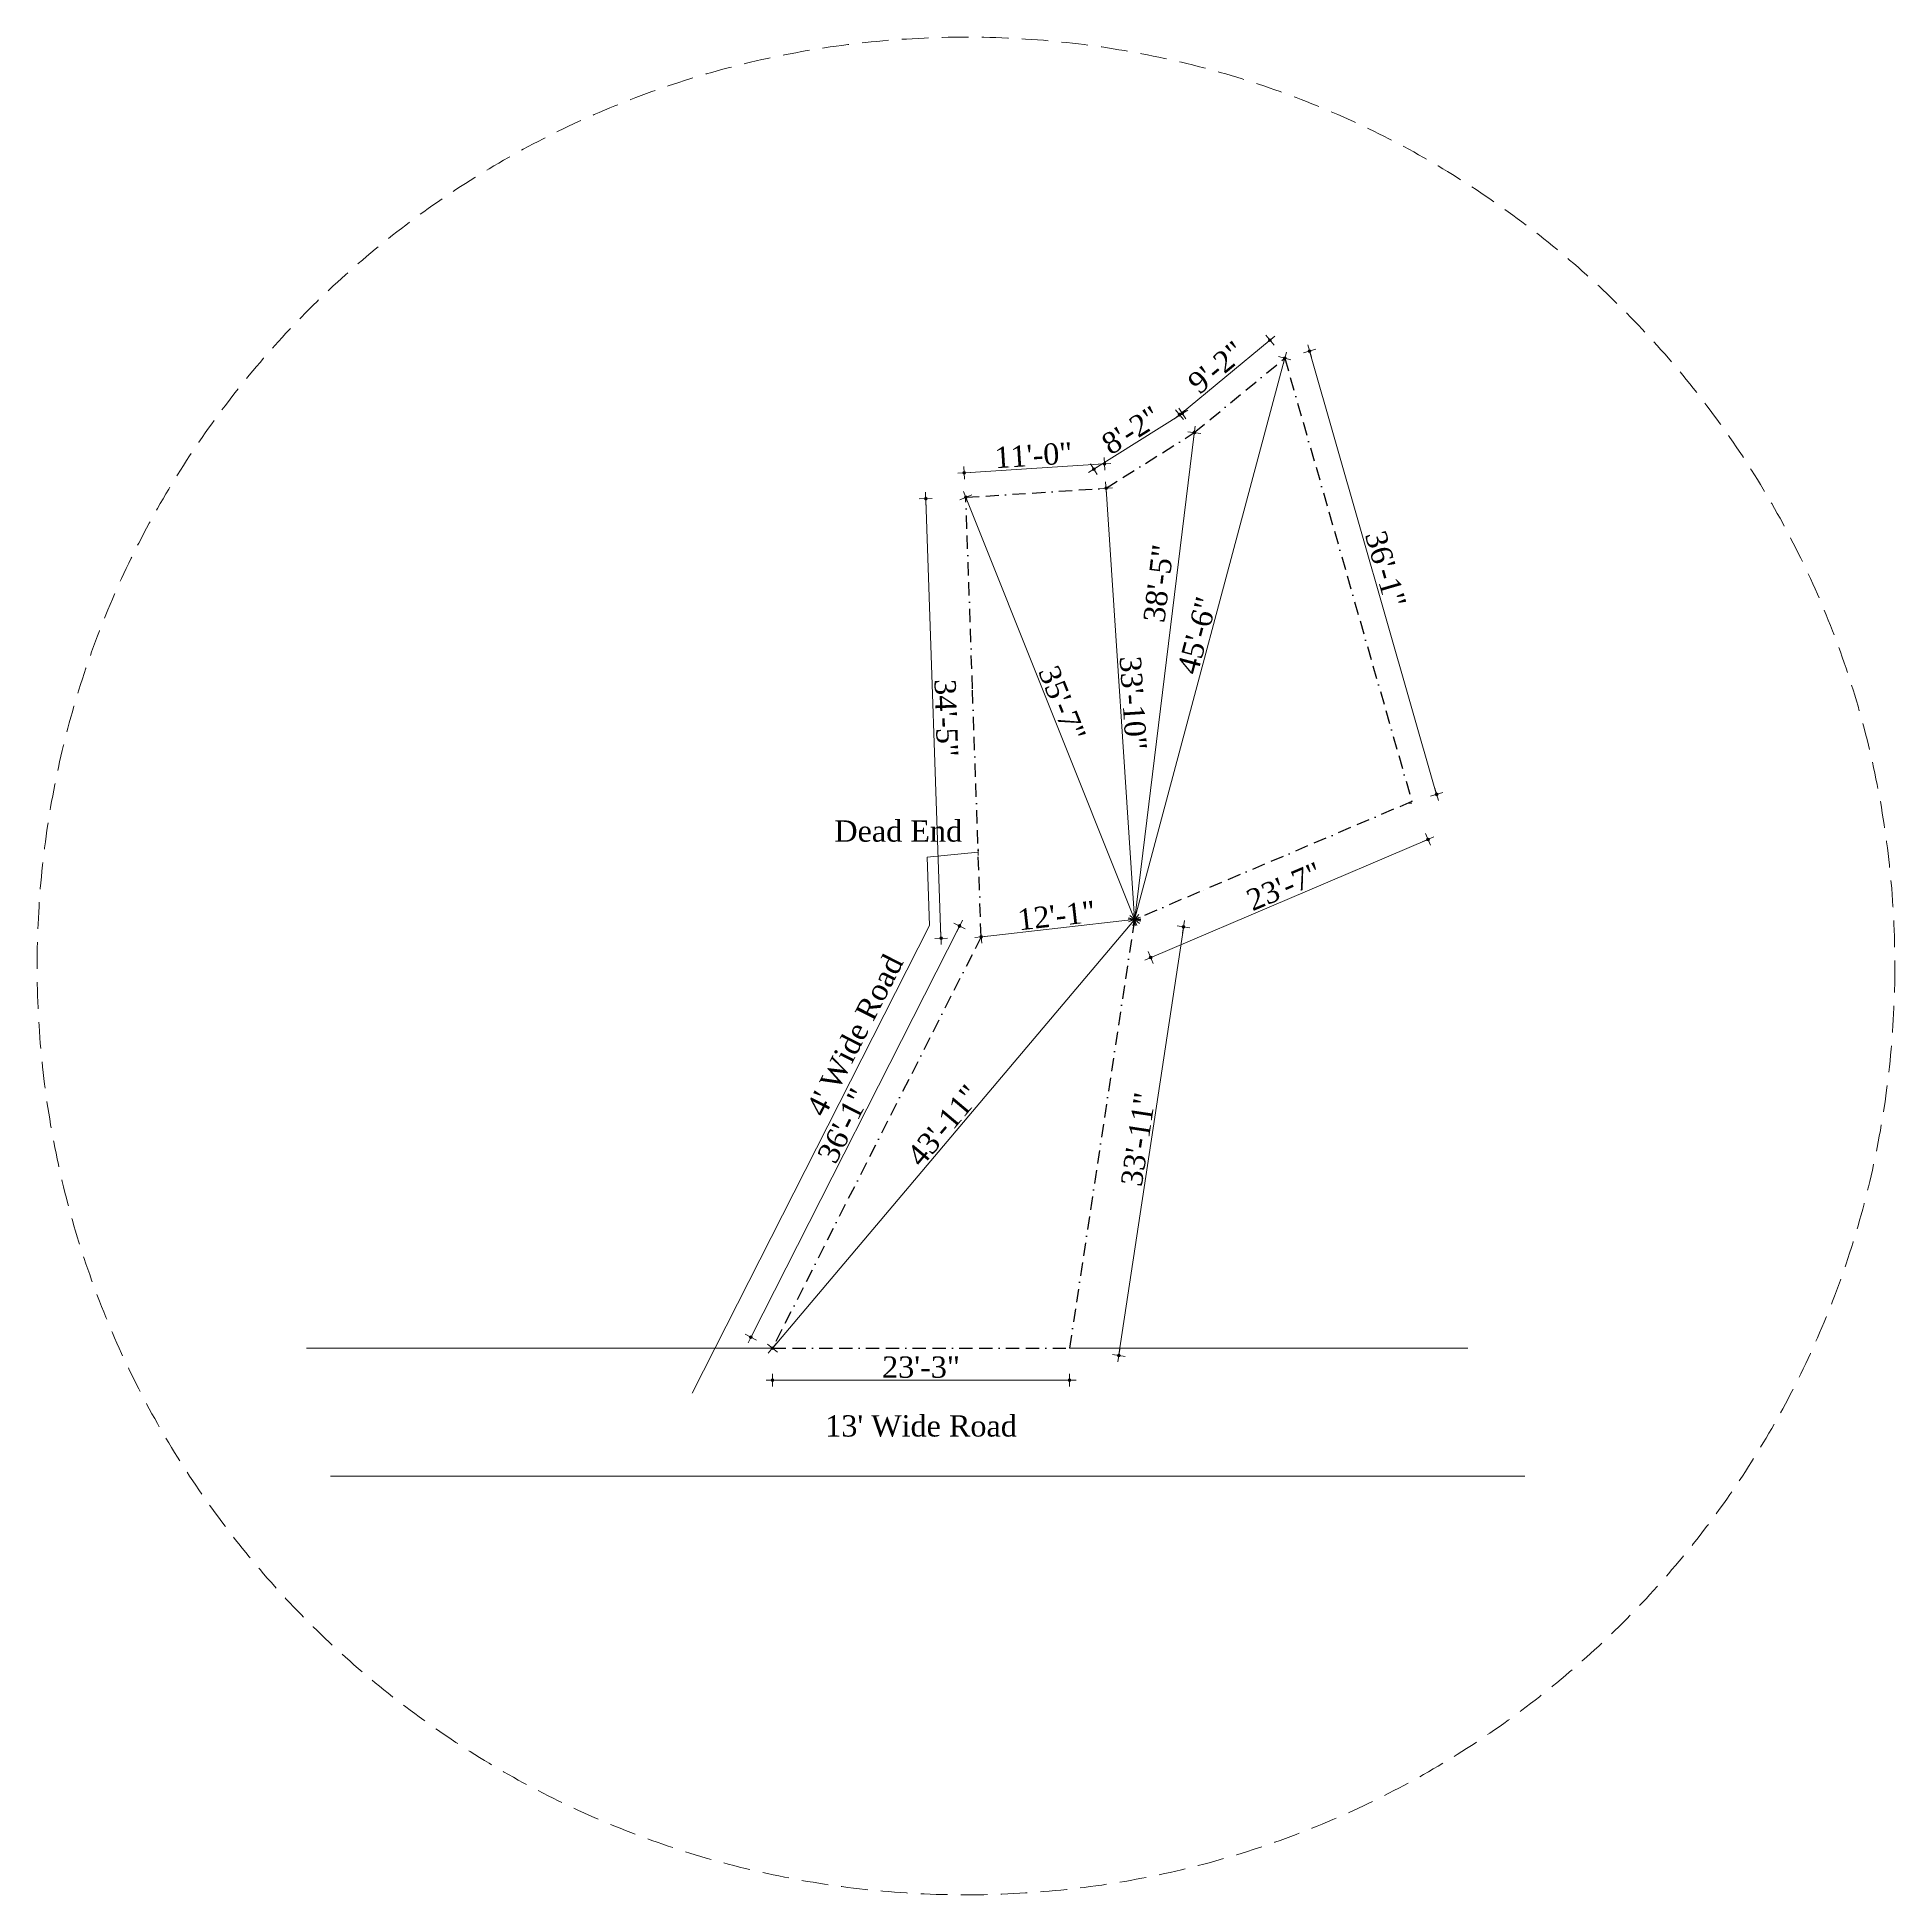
# Model space of a CAD drawing. Header units: feet. Extents: x 28652 to 66086, y -6769 to -640.
# Drawn here: x 31785 to 33529, y -2661 to -916 of the extents above; entities that cross this region are included whole.
import ezdxf

# ---------------------------------------------------------------- set-up
doc = ezdxf.new("R2010")
doc.units = ezdxf.units.FT
doc.header["$LTSCALE"] = 50
doc.header["$MEASUREMENT"] = 0
doc.header["$PDMODE"] = 34
for name, pattern in [('BORDER2', [0.875, 0.25, -0.125, 0.25, -0.125, 0, -0.125]), ('CENTER', [2, 1.25, -0.25, 0.25, -0.25]), ('DASHED', [0.75, 0.5, -0.25])]:
    doc.linetypes.add(name, pattern=pattern)
for name, color, linetype, lineweight in [('centre line', 6, 'CENTER', 15), ('DIMENSION', 142, 'Continuous', 13), ('Right of Way', 3, 'DASHED', 9), ('SES-DIMENSION', 142, 'Continuous', 13), ('SES-Property Boundary', 2, 'Continuous', 15)]:
    doc.layers.add(name, color=color, linetype=linetype, lineweight=lineweight)
doc.styles.add('7 INCH', font='times.ttf', dxfattribs={"height": 7})
doc.dimstyles.new('7 INCH', dxfattribs={"dimscale": 0, "dimtxt": 7, "dimasz": 1, "dimexe": 2, "dimexo": 9, "dimgap": 2, "dimtad": 1, "dimdec": 0, "dimzin": 3, "dimdsep": 46, "dimlunit": 4, "dimtxsty": '7 INCH', "dimblk": 'DIM', "dimcen": 3, "dimdle": 3, "dimse1": 1, "dimse2": 1, "dimclrd": 256, "dimclre": 256, "dimclrt": 7, "dimadec": 1, "dimazin": 2, "dimtfac": 1, "dimtdec": 0, "dimtix": 1, "dimtofl": 0, "dimtmove": 2, "dimatfit": 3, "dimldrblk": 'DIM', "dimfxl": 2, "dimfrac": 2, "dimtolj": 2, "dimtzin": 0, "dimarcsym": 0})

# ---------------------------------------------------------------- blocks, each defined once
blk = doc.blocks.new('DIM')
at = {"layer": 'DIMENSION'}
h = blk.add_hatch(color=256, dxfattribs=at)
h.paths.add_polyline_path([(0, 1.3), (0, 0), (1.3, 0, 0.414214)])
h.paths.add_polyline_path([(1.3, 0), (0, 0), (0, -1.3, 0.414214)])
h.paths.add_polyline_path([(0, 0), (-1.3, 0, 0.414214), (0, -1.3)])
h.paths.add_polyline_path([(0, 1.3, 0.414214), (-1.3, 0), (0, 0)])
for p, q in [((-6, 0), (6, 0)), ((0, 6), (0, -6))]:
    blk.add_line(p, q, dxfattribs=at)
blk.add_circle((0, 0), 1.28, dxfattribs=at)
blk = doc.blocks.new('*D1761')
at = {"layer": 'Defpoints', "color": 0, "transparency": 16777216}
for p in [(31699.5, -21292.6), (31569.3, -21324), (31701, -21315.5)]:
    blk.add_point(p, dxfattribs=at)
at = {"layer": 'SES-DIMENSION', "lineweight": -2, "transparency": 16777216}
blk.add_line((31568.8, -21300.9), (31698.5, -21292.6), dxfattribs=at)
for p, rotation in [((31567.8, -21301), 183.6534651154042), ((31699.5, -21292.6), 3.653465115404265)]:
    blk.add_blockref('DIM', p, dxfattribs=dict(at, rotation=rotation))
at = {"layer": 'SES-DIMENSION', "color": 7, "transparency": 16777216, "insert": (31632.9, -21284.6), "char_height": 20, "attachment_point": 5, "rotation": 3.6535, "style": '7 INCH'}
blk.add_mtext('\\A2;11\'-0"', dxfattribs=at)
blk = doc.blocks.new('*D1762')
at = {"layer": 'Defpoints', "color": 0, "transparency": 16777216}
for p in [(31772.6, -21245.3), (31783.9, -21263.3), (31701, -21315.5)]:
    blk.add_point(p, dxfattribs=at)
at = {"layer": 'SES-DIMENSION', "lineweight": -2, "transparency": 16777216}
blk.add_line((31690.5, -21296.9), (31771.7, -21245.8), dxfattribs=at)
for p, rotation in [((31772.6, -21245.3), 32.19231698839747), ((31689.6, -21297.5), 212.1923169883975)]:
    blk.add_blockref('DIM', p, dxfattribs=dict(at, rotation=rotation))
at = {"layer": 'SES-DIMENSION', "color": 7, "transparency": 16777216, "insert": (31724.6, -21261.1), "char_height": 20, "attachment_point": 5, "rotation": 32.1923, "style": '7 INCH'}
blk.add_mtext('\\A2;8\'-2"', dxfattribs=at)
blk = doc.blocks.new('*D1763')
at = {"layer": 'Defpoints', "color": 0, "transparency": 16777216}
for p in [(31854.9, -21176.4), (31868.8, -21193.4), (31783.9, -21263.3)]:
    blk.add_point(p, dxfattribs=at)
at = {"layer": 'SES-DIMENSION', "lineweight": -2, "transparency": 16777216}
blk.add_line((31770.8, -21245.8), (31854.1, -21177.1), dxfattribs=at)
for p, rotation in [((31854.9, -21176.4), 39.49619136688923), ((31770, -21246.4), 219.4961913668892)]:
    blk.add_blockref('DIM', p, dxfattribs=dict(at, rotation=rotation))
at = {"layer": 'SES-DIMENSION', "color": 7, "transparency": 16777216, "insert": (31804.7, -21202), "char_height": 20, "attachment_point": 5, "rotation": 39.4962, "style": '7 INCH'}
blk.add_mtext('\\A2;9\'-2"', dxfattribs=at)
blk = doc.blocks.new('*D1764')
at = {"layer": 'Defpoints', "color": 0, "transparency": 16777216}
for p in [(31868.8, -21193.4), (31988.2, -21609.6), (32011.4, -21602.9)]:
    blk.add_point(p, dxfattribs=at)
at = {"layer": 'SES-DIMENSION', "lineweight": -2, "transparency": 16777216}
blk.add_line((31892.4, -21187.7), (32011.1, -21602), dxfattribs=at)
for p, rotation in [((31892.1, -21186.7), 105.9960840056072), ((32011.4, -21602.9), 285.9960840056071)]:
    blk.add_blockref('DIM', p, dxfattribs=dict(at, rotation=rotation))
at = {"layer": 'SES-DIMENSION', "color": 7, "transparency": 16777216, "insert": (31963.5, -21391.5), "char_height": 20, "attachment_point": 5, "rotation": 285.9961, "style": '7 INCH'}
blk.add_mtext('\\A2;36\'-1"', dxfattribs=at)
blk = doc.blocks.new('*D1765')
at = {"layer": 'Defpoints', "color": 0, "transparency": 16777216}
for p in [(31988.2, -21609.6), (32003.3, -21645.2), (31727.8, -21720.5)]:
    blk.add_point(p, dxfattribs=at)
at = {"layer": 'SES-DIMENSION', "lineweight": -2, "transparency": 16777216}
blk.add_line((31743.9, -21755.7), (32002.4, -21645.6), dxfattribs=at)
for p, rotation in [((32003.3, -21645.2), 23.06001685955617), ((31742.9, -21756.1), 203.0600168595562)]:
    blk.add_blockref('DIM', p, dxfattribs=dict(at, rotation=rotation))
at = {"layer": 'SES-DIMENSION', "color": 7, "transparency": 16777216, "insert": (31868.3, -21689.4), "char_height": 20, "attachment_point": 5, "rotation": 23.06, "style": '7 INCH'}
blk.add_mtext('\\A2;23\'-7"', dxfattribs=at)
blk = doc.blocks.new('*D1766')
at = {"layer": 'Defpoints', "color": 0, "transparency": 16777216}
for p in [(31727.8, -21720.5), (31666.8, -22122.9), (31712.9, -22129.8)]:
    blk.add_point(p, dxfattribs=at)
at = {"layer": 'SES-DIMENSION', "lineweight": -2, "transparency": 16777216}
blk.add_line((31773.7, -21728.4), (31713, -22128.9), dxfattribs=at)
for p, rotation in [((31773.8, -21727.4), 81.38393917376938), ((31712.9, -22129.8), 261.3839391737694)]:
    blk.add_blockref('DIM', p, dxfattribs=dict(at, rotation=rotation))
at = {"layer": 'SES-DIMENSION', "color": 7, "transparency": 16777216, "insert": (31731.3, -21926.8), "char_height": 20, "attachment_point": 5, "rotation": 81.3839, "style": '7 INCH'}
blk.add_mtext('\\A2;33\'-11"', dxfattribs=at)
blk = doc.blocks.new('*D1767')
at = {"layer": 'Defpoints', "color": 0, "transparency": 16777216}
for p in [(31387.8, -22122.9), (31666.8, -22122.9), (31666.8, -22153)]:
    blk.add_point(p, dxfattribs=at)
at = {"layer": 'SES-DIMENSION', "lineweight": -2, "transparency": 16777216}
blk.add_line((31388.8, -22153), (31665.8, -22153), dxfattribs=at)
at = {"layer": 'SES-DIMENSION', "lineweight": -2, "transparency": 16777216, "rotation": 180}
blk.add_blockref('DIM', (31387.8, -22153), dxfattribs=at)
at = {"layer": 'SES-DIMENSION', "lineweight": -2, "transparency": 16777216}
blk.add_blockref('DIM', (31666.8, -22153), dxfattribs=at)
at = {"layer": 'SES-DIMENSION', "color": 7, "transparency": 16777216, "insert": (31527.3, -22140.8), "char_height": 20, "attachment_point": 5, "style": '7 INCH'}
blk.add_mtext('\\A2;23\'-3"', dxfattribs=at)
blk = doc.blocks.new('*D1768')
at = {"layer": 'Defpoints', "color": 0, "transparency": 16777216}
for p in [(31563.5, -21726.5), (31583.7, -21736.7), (31387.8, -22122.9)]:
    blk.add_point(p, dxfattribs=at)
at = {"layer": 'SES-DIMENSION', "lineweight": -2, "transparency": 16777216}
blk.add_line((31368.1, -22111.7), (31563, -21727.4), dxfattribs=at)
for p, rotation in [((31563.5, -21726.5), 63.10254203028113), ((31367.6, -22112.6), 243.1025420302811)]:
    blk.add_blockref('DIM', p, dxfattribs=dict(at, rotation=rotation))
at = {"layer": 'SES-DIMENSION', "color": 7, "transparency": 16777216, "insert": (31454.7, -21914), "char_height": 20, "attachment_point": 5, "rotation": 63.1025, "style": '7 INCH'}
blk.add_mtext('\\A2;36\'-1"', dxfattribs=at)
blk = doc.blocks.new('*D1769')
at = {"layer": 'Defpoints', "color": 0, "transparency": 16777216}
for p in [(31531.7, -21325.3), (31569.3, -21324), (31583.7, -21736.7)]:
    blk.add_point(p, dxfattribs=at)
at = {"layer": 'SES-DIMENSION', "lineweight": -2, "transparency": 16777216}
blk.add_line((31546, -21737), (31531.7, -21326.3), dxfattribs=at)
for p, rotation in [((31531.7, -21325.3), 91.99785747288968), ((31546.1, -21738), 271.9978574728897)]:
    blk.add_blockref('DIM', p, dxfattribs=dict(at, rotation=rotation))
at = {"layer": 'SES-DIMENSION', "color": 7, "transparency": 16777216, "insert": (31551, -21531.2), "char_height": 20, "attachment_point": 5, "rotation": 271.9979, "style": '7 INCH'}
blk.add_mtext('\\A2;34\'-5"', dxfattribs=at)
blk = doc.blocks.new('*D1770')
at = {"layer": 'Defpoints', "color": 0, "transparency": 16777216}
for p in [(31701, -21315.5), (31727.8, -21720.5), (31727.8, -21720.5)]:
    blk.add_point(p, dxfattribs=at)
at = {"layer": 'SES-DIMENSION', "lineweight": -2, "transparency": 16777216}
blk.add_line((31701.1, -21316.5), (31727.7, -21719.5), dxfattribs=at)
for p, rotation in [((31701, -21315.5), 93.78010543623256), ((31727.8, -21720.5), 273.7801054362326)]:
    blk.add_blockref('DIM', p, dxfattribs=dict(at, rotation=rotation))
at = {"layer": 'SES-DIMENSION', "color": 7, "transparency": 16777216, "insert": (31726.5, -21517.2), "char_height": 20, "attachment_point": 5, "rotation": 273.7801, "style": '7 INCH'}
blk.add_mtext('\\A2;33\'-10"', dxfattribs=at)
blk = doc.blocks.new('*D1771')
at = {"layer": 'Defpoints', "color": 0, "transparency": 16777216}
for p in [(31783.9, -21263.3), (31727.8, -21720.4), (31727.8, -21720.4)]:
    blk.add_point(p, dxfattribs=at)
at = {"layer": 'SES-DIMENSION', "lineweight": -2, "transparency": 16777216}
blk.add_line((31783.8, -21264.3), (31728, -21719.4), dxfattribs=at)
for p, rotation in [((31783.9, -21263.3), 83.00329221387305), ((31727.8, -21720.4), 263.003292213873)]:
    blk.add_blockref('DIM', p, dxfattribs=dict(at, rotation=rotation))
at = {"layer": 'SES-DIMENSION', "color": 7, "transparency": 16777216, "insert": (31750.4, -21404.9), "char_height": 20, "attachment_point": 5, "rotation": 83.0033, "style": '7 INCH'}
blk.add_mtext('\\A2;38\'-5"', dxfattribs=at)
blk = doc.blocks.new('*D1772')
at = {"layer": 'Defpoints', "color": 0, "transparency": 16777216}
for p in [(31868.8, -21193.4), (31868.8, -21193.4), (31727.8, -21720.4)]:
    blk.add_point(p, dxfattribs=at)
at = {"layer": 'SES-DIMENSION', "lineweight": -2, "transparency": 16777216}
blk.add_line((31728.1, -21719.5), (31868.6, -21194.3), dxfattribs=at)
for p, rotation in [((31868.8, -21193.4), 75.024591761145), ((31727.8, -21720.4), 255.024591761145)]:
    blk.add_blockref('DIM', p, dxfattribs=dict(at, rotation=rotation))
at = {"layer": 'SES-DIMENSION', "color": 7, "transparency": 16777216, "insert": (31786.6, -21453.7), "char_height": 20, "attachment_point": 5, "rotation": 75.0246, "style": '7 INCH'}
blk.add_mtext('\\A2;45\'-6"', dxfattribs=at)
blk = doc.blocks.new('*D1773')
at = {"layer": 'Defpoints', "color": 0, "transparency": 16777216}
for p in [(31569.3, -21324), (31727.8, -21720.4), (31727.8, -21720.4)]:
    blk.add_point(p, dxfattribs=at)
at = {"layer": 'SES-DIMENSION', "lineweight": -2, "transparency": 16777216}
blk.add_line((31569.6, -21324.9), (31727.4, -21719.5), dxfattribs=at)
for p, rotation in [((31569.3, -21324), 111.7895625835689), ((31727.8, -21720.4), 291.7895625835689)]:
    blk.add_blockref('DIM', p, dxfattribs=dict(at, rotation=rotation))
at = {"layer": 'SES-DIMENSION', "color": 7, "transparency": 16777216, "insert": (31659.8, -21517.6), "char_height": 20, "attachment_point": 5, "rotation": 291.7896, "style": '7 INCH'}
blk.add_mtext('\\A2;35\'-7"', dxfattribs=at)
blk = doc.blocks.new('*D1774')
at = {"layer": 'Defpoints', "color": 0, "transparency": 16777216}
for p in [(31727.8, -21720.4), (31727.8, -21720.4), (31583.7, -21736.7)]:
    blk.add_point(p, dxfattribs=at)
at = {"layer": 'SES-DIMENSION', "lineweight": -2, "transparency": 16777216}
blk.add_line((31584.7, -21736.6), (31726.9, -21720.5), dxfattribs=at)
for p, rotation in [((31727.8, -21720.4), 6.444894824343865), ((31583.7, -21736.7), 186.4448948243439)]:
    blk.add_blockref('DIM', p, dxfattribs=dict(at, rotation=rotation))
at = {"layer": 'SES-DIMENSION', "color": 7, "transparency": 16777216, "insert": (31654.4, -21716.6), "char_height": 20, "attachment_point": 5, "rotation": 6.4449, "style": '7 INCH'}
blk.add_mtext('\\A2;12\'-1"', dxfattribs=at)
blk = doc.blocks.new('*D1775')
at = {"layer": 'Defpoints', "color": 0, "transparency": 16777216}
for p in [(31727.8, -21720.4), (31727.8, -21720.4), (31387.8, -22122.9)]:
    blk.add_point(p, dxfattribs=at)
at = {"layer": 'SES-DIMENSION', "lineweight": -2, "transparency": 16777216}
blk.add_line((31388.4, -22122.1), (31727.1, -21721.2), dxfattribs=at)
for p, rotation in [((31727.8, -21720.4), 49.81169928172582), ((31387.8, -22122.9), 229.8116992817259)]:
    blk.add_blockref('DIM', p, dxfattribs=dict(at, rotation=rotation))
at = {"layer": 'SES-DIMENSION', "color": 7, "transparency": 16777216, "insert": (31548.5, -21913.8), "char_height": 20, "attachment_point": 5, "rotation": 49.8117, "style": '7 INCH'}
blk.add_mtext('\\A2;43\'-11"', dxfattribs=at)
blk = doc.blocks.new('fadxfgsad')
at = {"ltscale": 50}
blk.add_line((31984.6, -21611.1), (31988.2, -21611.1), dxfattribs=at)
for p, q in [((31581, -21660.2), (31581, -21660.2)), ((31581, -21660.2), (31581, -21660.2)), ((31581, -21660.2), (31581, -21660.2)), ((30972.8, -22242.9), (32094.3, -22242.9))]:
    blk.add_line(p, q)
at = {"linetype": 'Continuous'}
blk.add_lwpolyline([(31581, -21660.2), (31580.8, -21654.2)], dxfattribs=at)
at = {"layer": 'centre line', "ltscale": 10}
for p, q in [((31535.3, -21726), (31312.5, -22165.1)), ((31387.8, -22122.9), (30950.2, -22122.9)), ((31666.8, -22122.9), (32040.7, -22122.9)), ((30972.8, -22242.9), (32094.3, -22242.9))]:
    blk.add_line(p, q, dxfattribs=at)
blk.add_lwpolyline([(31535.3, -21726), (31533, -21661.9)], dxfattribs=at)
at = {"layer": 'SES-DIMENSION'}
blk.add_line((31533, -21661.9), (31580.9, -21657.2), dxfattribs=at)
at = {"layer": 'SES-Property Boundary', "linetype": 'BORDER2', "lineweight": 30}
for p, q in [((31783.9, -21263.3), (31868.8, -21193.4)), ((31868.8, -21193.4), (31910.2, -21337.7)), ((31701, -21315.5), (31783.9, -21263.3)), ((31569.3, -21324), (31701, -21315.5)), ((31575.6, -21503.9), (31569.3, -21324)), ((31910.2, -21337.7), (31988.2, -21609.6)), ((31583.7, -21736.7), (31575.6, -21503.9)), ((31988.2, -21609.6), (31788.9, -21694.4)), ((31788.9, -21694.4), (31727.8, -21720.5)), ((31727.8, -21720.5), (31666.8, -22122.9)), ((31583.7, -21736.7), (31387.8, -22122.9)), ((31387.8, -22122.9), (31666.8, -22122.9))]:
    blk.add_line(p, q, dxfattribs=at)
at = {"layer": 'SES-DIMENSION', "color": 7, "char_height": 20, "attachment_point": 5, "style": '7 INCH'}
for s, insert in [('\\A2;Dead End', (31505.9, -21637.5)), ("\\A2;13' Wide Road", (31527.3, -22196.1))]:
    blk.add_mtext(s, dxfattribs=dict(at, insert=insert))
at = {"layer": 'SES-DIMENSION', "color": 7, "insert": (31465.2, -21829.2), "char_height": 20, "attachment_point": 5, "rotation": 63, "style": '7 INCH'}
blk.add_mtext("\\A2;4' Wide Road", dxfattribs=at)
at = {"layer": 'SES-DIMENSION'}
for p1, p2, distance, picture, middle in [((31783.9, -21263.3), (31868.8, -21193.4), 21.9, '*D1763', (31804.7, -21202)), ((31727.8, -21720.4), (31868.8, -21193.4), 0, '*D1772', (31786.6, -21453.7)), ((31868.8, -21193.4), (31988.2, -21609.6), 24.2, '*D1764', (31963.5, -21391.5)), ((31701, -21315.5), (31783.9, -21263.3), 21.4, '*D1762', (31724.6, -21261.1)), ((31569.3, -21324), (31701, -21315.5), 23, '*D1761', (31632.9, -21284.6)), ((31701, -21315.5), (31727.8, -21720.5), 0, '*D1770', (31726.5, -21517.2)), ((31583.7, -21736.7), (31569.3, -21324), 37.6, '*D1769', (31551, -21531.2)), ((31569.3, -21324), (31727.8, -21720.4), 0, '*D1773', (31659.8, -21517.6)), ((31727.8, -21720.5), (31988.2, -21609.6), -38.7, '*D1765', (31868.3, -21689.4)), ((31583.7, -21736.7), (31727.8, -21720.4), 0, '*D1774', (31654.4, -21716.6)), ((31387.8, -22122.9), (31583.7, -21736.7), 22.6, '*D1768', (31454.7, -21914)), ((31387.8, -22122.9), (31727.8, -21720.4), 0, '*D1775', (31548.5, -21913.8)), ((31727.8, -21720.5), (31666.8, -22122.9), 46.6, '*D1766', (31731.3, -21926.8)), ((31387.8, -22122.9), (31666.8, -22122.9), -30.2, '*D1767', (31527.3, -22140.8))]:
    dim = blk.add_aligned_dim(p1=p1, p2=p2, distance=distance, dimstyle='7 INCH', override={"dimscale": 1}, dxfattribs=at)
    dim.commit()
    dim.dimension.update_dxf_attribs({"geometry": picture, "text_midpoint": middle})
dim = blk.add_linear_dim(base=(31727.8, -21720.4), p1=(31783.9, -21263.3), p2=(31727.8, -21720.4), angle=263.0033, dimstyle='7 INCH', override={"dimscale": 1}, dxfattribs=at)
dim.commit()
dim.dimension.update_dxf_attribs({"geometry": '*D1771', "text_midpoint": (31750.4, -21404.9), "dimtype": 129})

msp = doc.modelspace()

# ---------------------------------------------------------------- linework, layer by layer
at = {"layer": 'Right of Way'}
msp.add_circle((32657.33, -1788.41), 872.09, dxfattribs=at)

# ---------------------------------------------------------------- block references
at = {"layer": 'SES-DIMENSION'}
msp.add_blockref('fadxfgsad', (1087.81, 19975.65), dxfattribs=at)

doc.saveas('drawing.dxf')
